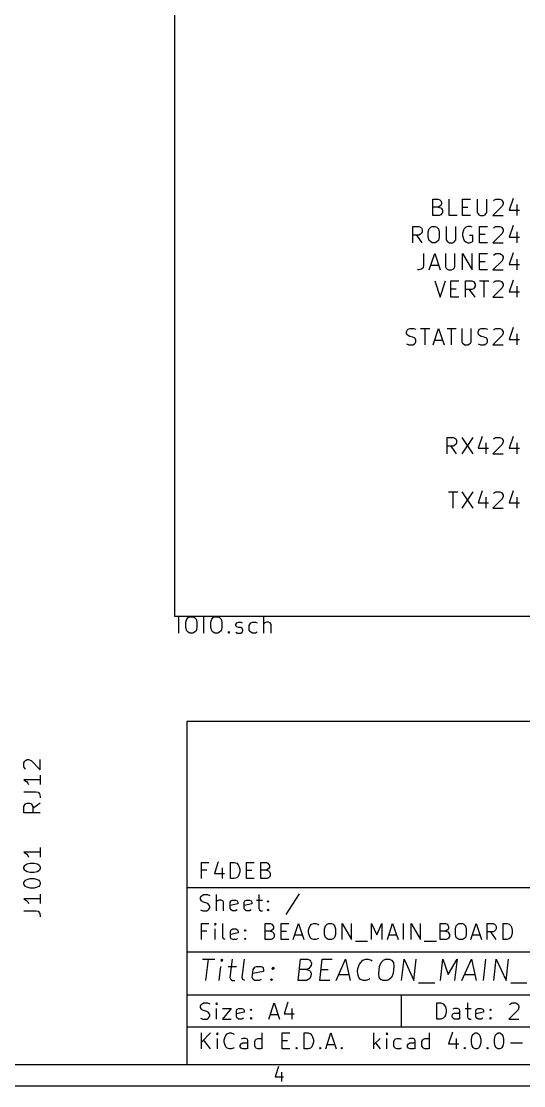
# Model space of a CAD drawing. Extents: x 10 to 287, y -200 to -10.
# Drawn here: x 161.5 to 208.5, y -200 to -100.7 of the extents above; entities that cross this region are included whole.
import ezdxf

# ---------------------------------------------------------------- set-up
doc = ezdxf.new("R2010")
doc.units = 0
doc.header["$MEASUREMENT"] = 0

msp = doc.modelspace()

# ---------------------------------------------------------------- linework, layer by layer
at = {"layer": 'Brown 2'}
for p, q in [((207.467, -117.196), (207.086, -118.288)), ((199.974, -118.796), (199.974, -117.272)), ((199.974, -117.272), (200.482, -117.272)), ((200.482, -118.008), (199.974, -118.008)), ((200.482, -117.272), (200.635, -117.348)), ((200.635, -117.932), (200.482, -118.008)), ((200.482, -118.008), (200.711, -118.085)), ((200.635, -117.348), (200.711, -117.424)), ((200.711, -117.856), (200.635, -117.932)), ((200.711, -117.424), (200.787, -117.577)), ((200.787, -117.704), (200.711, -117.856)), ((200.711, -118.085), (200.787, -118.135)), ((200.787, -117.577), (200.787, -117.704)), ((200.787, -118.135), (200.863, -118.288)), ((201.498, -118.796), (201.498, -117.272)), ((202.743, -118.796), (202.743, -117.272)), ((202.743, -117.272), (203.479, -117.272)), ((202.743, -118.008), (203.251, -118.008)), ((204.114, -117.272), (204.114, -118.516)), ((205.003, -118.516), (205.003, -117.272)), ((206.451, -117.932), (205.588, -118.796)), ((205.638, -117.424), (205.715, -117.348)), ((205.715, -117.348), (205.867, -117.272)), ((205.867, -117.272), (206.223, -117.272)), ((206.223, -117.272), (206.375, -117.348)), ((206.375, -117.348), (206.451, -117.424)), ((206.451, -117.424), (206.527, -117.577)), ((206.527, -117.704), (206.451, -117.932)), ((206.527, -117.577), (206.527, -117.704)), ((207.823, -117.78), (207.823, -118.796)), ((200.558, -118.796), (199.974, -118.796)), ((200.711, -118.72), (200.558, -118.796)), ((200.787, -118.643), (200.711, -118.72)), ((200.863, -118.516), (200.787, -118.643)), ((200.863, -118.288), (200.863, -118.516)), ((202.235, -118.796), (201.498, -118.796)), ((203.479, -118.796), (202.743, -118.796)), ((204.114, -118.516), (204.191, -118.643)), ((204.191, -118.643), (204.267, -118.72)), ((204.267, -118.72), (204.419, -118.796)), ((204.419, -118.796), (204.699, -118.796)), ((204.699, -118.796), (204.851, -118.72)), ((204.851, -118.72), (204.927, -118.643)), ((204.927, -118.643), (205.003, -118.516)), ((205.588, -118.796), (206.527, -118.796)), ((207.086, -118.288), (208.051, -118.288)), ((198.095, -121.336), (198.095, -119.812)), ((198.095, -119.812), (198.679, -119.812)), ((198.679, -119.812), (198.831, -119.888)), ((198.831, -119.888), (198.907, -119.964)), ((198.907, -119.964), (198.984, -120.117)), ((198.984, -120.117), (198.984, -120.32)), ((199.542, -120.32), (199.619, -120.04)), ((199.619, -120.04), (199.771, -119.888)), ((199.771, -119.888), (199.923, -119.812)), ((199.923, -119.812), (200.203, -119.812)), ((200.203, -119.812), (200.355, -119.888)), ((200.355, -119.888), (200.508, -120.04)), ((200.508, -120.04), (200.558, -120.32)), ((201.219, -119.812), (201.219, -121.056)), ((202.108, -121.056), (202.108, -119.812)), ((202.819, -120.167), (202.743, -120.472)), ((202.895, -120.04), (202.819, -120.167)), ((203.048, -119.888), (202.895, -120.04)), ((203.251, -119.812), (203.048, -119.888)), ((203.479, -119.812), (203.251, -119.812)), ((203.632, -119.888), (203.479, -119.812)), ((204.343, -121.336), (204.343, -119.812)), ((204.343, -119.812), (205.08, -119.812)), ((205.638, -119.964), (205.715, -119.888)), ((205.715, -119.888), (205.867, -119.812)), ((205.867, -119.812), (206.223, -119.812)), ((206.223, -119.812), (206.375, -119.888)), ((206.375, -119.888), (206.451, -119.964)), ((206.451, -119.964), (206.527, -120.117)), ((206.527, -120.117), (206.527, -120.244)), ((207.467, -119.736), (207.086, -120.828)), ((198.679, -120.625), (198.095, -120.625)), ((198.984, -121.336), (198.476, -120.625)), ((198.831, -120.548), (198.679, -120.625)), ((198.907, -120.472), (198.831, -120.548)), ((198.984, -120.32), (198.907, -120.472)), ((199.542, -120.828), (199.542, -120.32)), ((199.619, -121.133), (199.542, -120.828)), ((199.771, -121.26), (199.619, -121.133)), ((200.508, -121.133), (200.355, -121.26)), ((200.558, -120.828), (200.508, -121.133)), ((200.558, -120.32), (200.558, -120.828)), ((201.219, -121.056), (201.295, -121.183)), ((202.032, -121.183), (202.108, -121.056)), ((202.743, -120.472), (202.743, -120.675)), ((202.743, -120.675), (202.819, -120.98)), ((202.819, -120.98), (202.895, -121.133)), ((202.895, -121.133), (203.048, -121.26)), ((203.708, -120.675), (203.403, -120.675)), ((203.708, -121.183), (203.708, -120.675)), ((204.343, -120.548), (204.851, -120.548)), ((206.451, -120.472), (205.588, -121.336)), ((206.527, -120.244), (206.451, -120.472)), ((207.086, -120.828), (208.051, -120.828)), ((207.823, -120.32), (207.823, -121.336)), ((199.923, -121.336), (199.771, -121.26)), ((200.203, -121.336), (199.923, -121.336)), ((200.355, -121.26), (200.203, -121.336)), ((201.295, -121.183), (201.371, -121.26)), ((201.371, -121.26), (201.524, -121.336)), ((201.524, -121.336), (201.803, -121.336)), ((201.803, -121.336), (201.955, -121.26)), ((201.955, -121.26), (202.032, -121.183)), ((203.048, -121.26), (203.251, -121.336)), ((203.251, -121.336), (203.403, -121.336)), ((203.403, -121.336), (203.632, -121.26)), ((203.632, -121.26), (203.708, -121.183)), ((205.08, -121.336), (204.343, -121.336)), ((205.588, -121.336), (206.527, -121.336)), ((199.111, -122.352), (199.111, -123.444)), ((199.644, -123.876), (200.152, -122.352)), ((200.152, -122.352), (200.66, -123.876)), ((201.143, -122.352), (201.143, -123.596)), ((202.032, -123.596), (202.032, -122.352)), ((202.743, -123.876), (202.743, -122.352)), ((202.743, -122.352), (203.632, -123.876)), ((203.632, -123.876), (203.632, -122.352)), ((204.343, -123.876), (204.343, -122.352)), ((204.343, -122.352), (205.08, -122.352)), ((204.343, -123.088), (204.851, -123.088)), ((206.451, -123.012), (205.588, -123.876)), ((205.638, -122.504), (205.715, -122.428)), ((205.715, -122.428), (205.867, -122.352)), ((205.867, -122.352), (206.223, -122.352)), ((206.223, -122.352), (206.375, -122.428)), ((206.375, -122.428), (206.451, -122.504)), ((206.451, -122.504), (206.527, -122.657)), ((206.527, -122.784), (206.451, -123.012)), ((206.527, -122.657), (206.527, -122.784)), ((207.467, -122.276), (207.086, -123.368)), ((207.823, -122.86), (207.823, -123.876)), ((198.679, -123.876), (198.552, -123.876)), ((198.907, -123.8), (198.679, -123.876)), ((199.06, -123.673), (198.907, -123.8)), ((199.111, -123.444), (199.06, -123.673)), ((199.771, -123.444), (200.508, -123.444)), ((201.143, -123.596), (201.219, -123.723)), ((201.219, -123.723), (201.295, -123.8)), ((201.295, -123.8), (201.447, -123.876)), ((201.447, -123.876), (201.727, -123.876)), ((201.727, -123.876), (201.879, -123.8)), ((201.879, -123.8), (201.955, -123.723)), ((201.955, -123.723), (202.032, -123.596)), ((205.08, -123.876), (204.343, -123.876)), ((205.588, -123.876), (206.527, -123.876)), ((207.086, -123.368), (208.051, -123.368)), ((200.152, -124.892), (200.66, -126.416)), ((200.66, -126.416), (201.168, -124.892)), ((201.651, -126.416), (201.651, -124.892)), ((201.651, -124.892), (202.387, -124.892)), ((203.022, -126.416), (203.022, -124.892)), ((203.022, -124.892), (203.606, -124.892)), ((203.606, -124.892), (203.759, -124.968)), ((203.759, -124.968), (203.835, -125.044)), ((203.835, -125.044), (203.911, -125.197)), ((204.343, -124.892), (205.207, -124.892)), ((204.775, -126.416), (204.775, -124.892)), ((205.638, -125.044), (205.715, -124.968)), ((205.715, -124.968), (205.867, -124.892)), ((205.867, -124.892), (206.223, -124.892)), ((206.223, -124.892), (206.375, -124.968)), ((206.375, -124.968), (206.451, -125.044)), ((206.451, -125.044), (206.527, -125.197)), ((207.467, -124.816), (207.086, -125.908)), ((201.651, -125.628), (202.159, -125.628)), ((203.606, -125.705), (203.022, -125.705)), ((203.911, -126.416), (203.403, -125.705)), ((203.759, -125.628), (203.606, -125.705)), ((203.835, -125.552), (203.759, -125.628)), ((203.911, -125.4), (203.835, -125.552)), ((203.911, -125.197), (203.911, -125.4)), ((206.451, -125.552), (205.588, -126.416)), ((206.527, -125.324), (206.451, -125.552)), ((206.527, -125.197), (206.527, -125.324)), ((207.086, -125.908), (208.051, -125.908)), ((207.823, -125.4), (207.823, -126.416)), ((202.387, -126.416), (201.651, -126.416)), ((205.588, -126.416), (206.527, -126.416)), ((197.51, -129.642), (197.587, -129.489)), ((197.51, -129.769), (197.51, -129.642)), ((197.587, -129.921), (197.51, -129.769)), ((197.587, -129.489), (197.663, -129.413)), ((197.663, -129.997), (197.587, -129.921)), ((197.663, -129.413), (197.815, -129.337)), ((197.815, -130.073), (197.663, -129.997)), ((197.815, -129.337), (198.171, -129.337)), ((198.095, -130.15), (197.815, -130.073)), ((198.171, -129.337), (198.399, -129.413)), ((198.831, -129.337), (199.695, -129.337)), ((199.263, -130.861), (199.263, -129.337)), ((200, -130.861), (200.508, -129.337)), ((200.508, -129.337), (201.016, -130.861)), ((201.295, -129.337), (202.159, -129.337)), ((201.727, -130.861), (201.727, -129.337)), ((202.667, -129.337), (202.667, -130.581)), ((203.556, -130.581), (203.556, -129.337)), ((204.191, -129.642), (204.267, -129.489)), ((204.191, -129.769), (204.191, -129.642)), ((204.267, -129.921), (204.191, -129.769)), ((204.267, -129.489), (204.343, -129.413)), ((204.343, -129.997), (204.267, -129.921)), ((204.343, -129.413), (204.495, -129.337)), ((204.495, -130.073), (204.343, -129.997)), ((204.495, -129.337), (204.851, -129.337)), ((204.775, -130.15), (204.495, -130.073)), ((204.851, -129.337), (205.08, -129.413)), ((206.451, -129.997), (205.588, -130.861)), ((205.638, -129.489), (205.715, -129.413)), ((205.715, -129.413), (205.867, -129.337)), ((205.867, -129.337), (206.223, -129.337)), ((206.223, -129.337), (206.375, -129.413)), ((206.375, -129.413), (206.451, -129.489)), ((206.451, -129.489), (206.527, -129.642)), ((206.527, -129.769), (206.451, -129.997)), ((206.527, -129.642), (206.527, -129.769)), ((207.467, -129.261), (207.086, -130.353)), ((207.823, -129.845), (207.823, -130.861)), ((197.51, -130.785), (197.739, -130.861)), ((197.739, -130.861), (198.095, -130.861)), ((198.247, -130.2), (198.095, -130.15)), ((198.095, -130.861), (198.247, -130.785)), ((198.323, -130.277), (198.247, -130.2)), ((198.247, -130.785), (198.323, -130.708)), ((198.399, -130.429), (198.323, -130.277)), ((198.323, -130.708), (198.399, -130.581)), ((198.399, -130.581), (198.399, -130.429)), ((200.127, -130.429), (200.863, -130.429)), ((202.667, -130.581), (202.743, -130.708)), ((202.743, -130.708), (202.819, -130.785)), ((202.819, -130.785), (202.971, -130.861)), ((202.971, -130.861), (203.251, -130.861)), ((203.251, -130.861), (203.403, -130.785)), ((203.403, -130.785), (203.479, -130.708)), ((203.479, -130.708), (203.556, -130.581)), ((204.191, -130.785), (204.419, -130.861)), ((204.419, -130.861), (204.775, -130.861)), ((204.927, -130.2), (204.775, -130.15)), ((204.775, -130.861), (204.927, -130.785)), ((205.003, -130.277), (204.927, -130.2)), ((204.927, -130.785), (205.003, -130.708)), ((205.08, -130.429), (205.003, -130.277)), ((205.003, -130.708), (205.08, -130.581)), ((205.08, -130.581), (205.08, -130.429)), ((205.588, -130.861), (206.527, -130.861)), ((207.086, -130.353), (208.051, -130.353)), ((201.295, -141.021), (201.295, -139.497)), ((201.295, -139.497), (201.879, -139.497)), ((201.879, -139.497), (202.032, -139.573)), ((202.032, -139.573), (202.108, -139.649)), ((202.108, -139.649), (202.184, -139.802)), ((202.184, -140.005), (202.108, -140.157)), ((202.184, -139.802), (202.184, -140.005)), ((202.692, -139.497), (203.708, -141.021)), ((203.708, -139.497), (202.692, -141.021)), ((204.572, -139.421), (204.191, -140.513)), ((204.927, -140.005), (204.927, -141.021)), ((205.638, -139.649), (205.715, -139.573)), ((205.715, -139.573), (205.867, -139.497)), ((205.867, -139.497), (206.223, -139.497)), ((206.223, -139.497), (206.375, -139.573)), ((206.375, -139.573), (206.451, -139.649)), ((206.451, -139.649), (206.527, -139.802)), ((206.527, -139.929), (206.451, -140.157)), ((206.527, -139.802), (206.527, -139.929)), ((207.467, -139.421), (207.086, -140.513)), ((207.823, -140.005), (207.823, -141.021)), ((201.879, -140.31), (201.295, -140.31)), ((202.184, -141.021), (201.676, -140.31)), ((202.032, -140.233), (201.879, -140.31)), ((202.108, -140.157), (202.032, -140.233)), ((204.191, -140.513), (205.156, -140.513)), ((206.451, -140.157), (205.588, -141.021)), ((205.588, -141.021), (206.527, -141.021)), ((207.086, -140.513), (208.051, -140.513)), ((201.447, -144.577), (202.311, -144.577)), ((201.879, -146.101), (201.879, -144.577)), ((202.692, -144.577), (203.708, -146.101)), ((203.708, -144.577), (202.692, -146.101)), ((204.572, -144.501), (204.191, -145.593)), ((205.638, -144.729), (205.715, -144.653)), ((205.715, -144.653), (205.867, -144.577)), ((205.867, -144.577), (206.223, -144.577)), ((206.223, -144.577), (206.375, -144.653)), ((206.375, -144.653), (206.451, -144.729)), ((206.451, -144.729), (206.527, -144.882)), ((206.527, -145.009), (206.451, -145.237)), ((206.527, -144.882), (206.527, -145.009)), ((207.467, -144.501), (207.086, -145.593)), ((204.191, -145.593), (205.156, -145.593)), ((204.927, -145.085), (204.927, -146.101)), ((206.451, -145.237), (205.588, -146.101)), ((207.086, -145.593), (208.051, -145.593)), ((207.823, -145.085), (207.823, -146.101)), ((205.588, -146.101), (206.527, -146.101)), ((176.251, -157.759), (176.251, -156.235)), ((176.911, -156.743), (176.987, -156.464)), ((176.911, -157.251), (176.911, -156.743)), ((176.987, -156.464), (177.14, -156.312)), ((177.14, -156.312), (177.292, -156.235)), ((177.292, -156.235), (177.571, -156.235)), ((177.571, -156.235), (177.724, -156.312)), ((177.724, -156.312), (177.876, -156.464)), ((177.876, -156.464), (177.927, -156.743)), ((177.927, -156.743), (177.927, -157.251)), ((178.587, -157.759), (178.587, -156.235)), ((179.248, -156.743), (179.324, -156.464)), ((179.248, -157.251), (179.248, -156.743)), ((179.324, -156.464), (179.476, -156.312)), ((179.476, -156.312), (179.629, -156.235)), ((179.629, -156.235), (179.908, -156.235)), ((179.908, -156.235), (180.061, -156.312)), ((180.061, -156.312), (180.213, -156.464)), ((180.213, -156.464), (180.264, -156.743)), ((180.264, -156.743), (180.264, -157.251)), ((181.585, -156.972), (181.661, -156.82)), ((181.661, -156.82), (181.813, -156.743)), ((181.813, -156.743), (182.042, -156.743)), ((182.042, -156.743), (182.169, -156.82)), ((182.829, -157.048), (182.905, -156.896)), ((182.905, -156.896), (182.982, -156.82)), ((182.982, -156.82), (183.134, -156.743)), ((183.134, -156.743), (183.413, -156.743)), ((183.413, -156.743), (183.566, -156.82)), ((184.201, -157.759), (184.201, -156.235)), ((184.277, -156.82), (184.201, -156.896)), ((184.429, -156.743), (184.277, -156.82)), ((184.633, -156.743), (184.429, -156.743)), ((184.785, -156.82), (184.633, -156.743)), ((184.861, -156.972), (184.785, -156.82)), ((176.987, -157.556), (176.911, -157.251)), ((177.14, -157.683), (176.987, -157.556)), ((177.292, -157.759), (177.14, -157.683)), ((177.571, -157.759), (177.292, -157.759)), ((177.724, -157.683), (177.571, -157.759)), ((177.876, -157.556), (177.724, -157.683)), ((177.927, -157.251), (177.876, -157.556)), ((179.324, -157.556), (179.248, -157.251)), ((179.476, -157.683), (179.324, -157.556)), ((179.629, -157.759), (179.476, -157.683)), ((179.908, -157.759), (179.629, -157.759)), ((180.061, -157.683), (179.908, -157.759)), ((180.213, -157.556), (180.061, -157.683)), ((180.264, -157.251), (180.213, -157.556)), ((180.848, -157.683), (180.924, -157.607)), ((180.924, -157.759), (180.848, -157.683)), ((180.924, -157.607), (181, -157.683)), ((180.924, -157.607), (180.924, -157.759)), ((181, -157.683), (180.924, -157.759)), ((181.585, -157.048), (181.585, -156.972)), ((181.661, -157.175), (181.585, -157.048)), ((181.585, -157.683), (181.737, -157.759)), ((181.813, -157.251), (181.661, -157.175)), ((181.737, -157.759), (182.042, -157.759)), ((182.042, -157.251), (181.813, -157.251)), ((182.169, -157.328), (182.042, -157.251)), ((182.042, -157.759), (182.169, -157.683)), ((182.245, -157.48), (182.169, -157.328)), ((182.169, -157.683), (182.245, -157.556)), ((182.245, -157.556), (182.245, -157.48)), ((182.829, -157.48), (182.829, -157.048)), ((182.905, -157.607), (182.829, -157.48)), ((182.982, -157.683), (182.905, -157.607)), ((183.134, -157.759), (182.982, -157.683)), ((183.413, -157.759), (183.134, -157.759)), ((183.566, -157.683), (183.413, -157.759)), ((184.861, -157.759), (184.861, -156.972))]:
    msp.add_line(p, q, dxfattribs=at)
at = {"layer": 'Cyan 2'}
for p, q in [((161.798, -169.875), (161.874, -169.723)), ((161.874, -169.723), (161.95, -169.647)), ((161.95, -169.647), (162.103, -169.57)), ((162.103, -169.57), (162.23, -169.57)), ((162.23, -169.57), (162.458, -169.647)), ((162.458, -169.647), (163.322, -170.51)), ((163.322, -170.51), (163.322, -169.57)), ((161.798, -170.231), (161.798, -169.875)), ((161.874, -170.383), (161.798, -170.231)), ((161.95, -170.459), (161.874, -170.383)), ((163.322, -171.45), (161.798, -171.45)), ((161.798, -171.45), (162.027, -171.602)), ((162.027, -171.602), (162.154, -171.755)), ((162.154, -171.755), (162.23, -171.907)), ((163.322, -171.018), (163.322, -171.907)), ((161.798, -172.568), (162.89, -172.568)), ((162.89, -172.568), (163.119, -172.618)), ((163.119, -172.618), (163.246, -172.771)), ((163.246, -172.771), (163.322, -172.999)), ((161.798, -173.939), (161.874, -173.787)), ((161.874, -173.787), (161.95, -173.711)), ((161.95, -173.711), (162.103, -173.634)), ((162.103, -173.634), (162.306, -173.634)), ((162.306, -173.634), (162.458, -173.711)), ((162.458, -173.711), (162.535, -173.787)), ((162.535, -173.787), (162.611, -173.939)), ((163.322, -173.634), (162.611, -174.142)), ((163.322, -172.999), (163.322, -173.126)), ((161.798, -174.523), (161.798, -173.939)), ((163.322, -174.523), (161.798, -174.523)), ((162.611, -173.939), (162.611, -174.523)), ((163.322, -177.775), (163.322, -178.664)), ((163.322, -178.206), (161.798, -178.206)), ((161.798, -178.206), (162.027, -178.359)), ((162.027, -178.359), (162.154, -178.511)), ((162.154, -178.511), (162.23, -178.664)), ((161.798, -179.603), (161.874, -179.451)), ((161.798, -179.73), (161.798, -179.603)), ((161.874, -179.883), (161.798, -179.73)), ((161.874, -179.451), (161.95, -179.375)), ((161.95, -179.375), (162.103, -179.299)), ((162.103, -179.299), (162.382, -179.222)), ((162.382, -179.222), (162.738, -179.222)), ((162.738, -179.222), (163.043, -179.299)), ((163.043, -179.299), (163.17, -179.375)), ((163.17, -179.375), (163.246, -179.451)), ((163.246, -179.451), (163.322, -179.603)), ((163.322, -179.73), (163.246, -179.883)), ((163.322, -179.603), (163.322, -179.73)), ((161.95, -179.959), (161.874, -179.883)), ((162.103, -180.035), (161.95, -179.959)), ((161.95, -180.823), (162.103, -180.746)), ((162.382, -180.111), (162.103, -180.035)), ((162.103, -180.746), (162.382, -180.67)), ((162.738, -180.111), (162.382, -180.111)), ((162.382, -180.67), (162.738, -180.67)), ((163.043, -180.035), (162.738, -180.111)), ((162.738, -180.67), (163.043, -180.746)), ((163.17, -179.959), (163.043, -180.035)), ((163.043, -180.746), (163.17, -180.823)), ((163.246, -179.883), (163.17, -179.959)), ((161.798, -181.051), (161.874, -180.899)), ((161.798, -181.178), (161.798, -181.051)), ((161.874, -181.331), (161.798, -181.178)), ((161.874, -180.899), (161.95, -180.823)), ((161.95, -181.407), (161.874, -181.331)), ((162.103, -181.483), (161.95, -181.407)), ((162.382, -181.559), (162.103, -181.483)), ((162.738, -181.559), (162.382, -181.559)), ((163.043, -181.483), (162.738, -181.559)), ((163.17, -181.407), (163.043, -181.483)), ((163.17, -180.823), (163.246, -180.899)), ((163.246, -181.331), (163.17, -181.407)), ((163.246, -180.899), (163.322, -181.051)), ((163.322, -181.178), (163.246, -181.331)), ((163.322, -181.051), (163.322, -181.178)), ((163.322, -182.55), (161.798, -182.55)), ((161.798, -182.55), (162.027, -182.702)), ((162.027, -182.702), (162.154, -182.855)), ((163.322, -182.118), (163.322, -183.007)), ((161.798, -183.667), (162.89, -183.667)), ((162.154, -182.855), (162.23, -183.007)), ((162.89, -183.667), (163.119, -183.718)), ((163.119, -183.718), (163.246, -183.871)), ((163.246, -183.871), (163.322, -184.099)), ((163.322, -184.099), (163.322, -184.226))]:
    msp.add_line(p, q, dxfattribs=at)
at = {"layer": 'Magenta 2'}
for p, q in [((175.895, -156.21), (175.895, -46.99)), ((210.185, -156.21), (175.895, -156.21))]:
    msp.add_line(p, q, dxfattribs=at)
at = {"layer": 'Red 2'}
for p, q in [((177.013, -166.014), (177.013, -198.018)), ((285.013, -166.014), (177.013, -166.014)), ((178.359, -180.67), (178.359, -179.172)), ((178.359, -179.172), (179.07, -179.172)), ((179.934, -179.095), (179.578, -180.188)), ((180.289, -179.68), (180.289, -180.67)), ((181.077, -180.67), (181.077, -179.172)), ((181.077, -179.172), (181.432, -179.172)), ((181.432, -179.172), (181.661, -179.248)), ((181.661, -179.248), (181.788, -179.4)), ((181.788, -179.4), (181.864, -179.527)), ((181.864, -179.527), (181.94, -179.807)), ((182.575, -180.67), (182.575, -179.172)), ((182.575, -179.172), (183.286, -179.172)), ((183.921, -180.67), (183.921, -179.172)), ((183.921, -179.172), (184.429, -179.172)), ((184.429, -179.172), (184.556, -179.248)), ((184.556, -179.248), (184.633, -179.324)), ((184.633, -179.756), (184.556, -179.807)), ((184.633, -179.324), (184.709, -179.451)), ((184.709, -179.603), (184.633, -179.756)), ((184.709, -179.451), (184.709, -179.603)), ((178.867, -179.883), (178.359, -179.883)), ((179.578, -180.188), (180.518, -180.188)), ((181.432, -180.67), (181.077, -180.67)), ((181.661, -180.594), (181.432, -180.67)), ((181.788, -180.467), (181.661, -180.594)), ((181.864, -180.315), (181.788, -180.467)), ((181.94, -180.035), (181.864, -180.315)), ((181.94, -179.807), (181.94, -180.035)), ((182.575, -179.883), (183.083, -179.883)), ((183.286, -180.67), (182.575, -180.67)), ((184.429, -179.883), (183.921, -179.883)), ((184.506, -180.67), (183.921, -180.67)), ((184.556, -179.807), (184.429, -179.883)), ((184.429, -179.883), (184.633, -179.959)), ((184.633, -180.594), (184.506, -180.67)), ((184.633, -179.959), (184.709, -180.035)), ((184.709, -180.543), (184.633, -180.594)), ((184.709, -180.035), (184.785, -180.188)), ((184.785, -180.391), (184.709, -180.543)), ((184.785, -180.188), (184.785, -180.391)), ((177.013, -181.508), (285.013, -181.508)), ((178.283, -182.448), (178.359, -182.321)), ((178.283, -182.601), (178.283, -182.448)), ((178.359, -182.753), (178.283, -182.601)), ((178.359, -182.321), (178.435, -182.245)), ((178.435, -182.804), (178.359, -182.753)), ((178.435, -182.245), (178.562, -182.169)), ((178.562, -182.169), (178.943, -182.169)), ((178.943, -182.169), (179.146, -182.245)), ((179.781, -183.667), (179.781, -182.169)), ((179.857, -182.753), (179.781, -182.804)), ((179.984, -182.677), (179.857, -182.753)), ((180.213, -182.677), (179.984, -182.677)), ((180.365, -182.753), (180.213, -182.677)), ((180.416, -182.88), (180.365, -182.753)), ((181.051, -182.88), (181.127, -182.753)), ((181.127, -182.753), (181.28, -182.677)), ((181.28, -182.677), (181.559, -182.677)), ((181.559, -182.677), (181.712, -182.753)), ((181.712, -182.753), (181.762, -182.88)), ((182.347, -182.88), (182.423, -182.753)), ((182.423, -182.753), (182.575, -182.677)), ((182.575, -182.677), (182.855, -182.677)), ((182.855, -182.677), (183.007, -182.753)), ((183.007, -182.753), (183.058, -182.88)), ((183.515, -182.677), (184.074, -182.677)), ((183.718, -182.169), (183.718, -183.464)), ((184.506, -182.804), (184.582, -182.753)), ((184.582, -182.753), (184.658, -182.804)), ((184.582, -182.753), (184.582, -182.88)), ((187.503, -182.093), (186.233, -184.023)), ((178.283, -183.591), (178.511, -183.667)), ((178.562, -182.88), (178.435, -182.804)), ((178.511, -183.667), (178.867, -183.667)), ((178.867, -182.956), (178.562, -182.88)), ((178.994, -183.032), (178.867, -182.956)), ((178.867, -183.667), (178.994, -183.591)), ((179.07, -183.109), (178.994, -183.032)), ((178.994, -183.591), (179.07, -183.54)), ((179.146, -183.236), (179.07, -183.109)), ((179.07, -183.54), (179.146, -183.388)), ((179.146, -183.388), (179.146, -183.236)), ((180.416, -183.667), (180.416, -182.88)), ((181.051, -183.464), (181.051, -182.88)), ((181.762, -183.032), (181.051, -183.185)), ((181.127, -183.591), (181.051, -183.464)), ((181.28, -183.667), (181.127, -183.591)), ((181.559, -183.667), (181.28, -183.667)), ((181.712, -183.591), (181.559, -183.667)), ((181.762, -182.88), (181.762, -183.032)), ((182.347, -183.464), (182.347, -182.88)), ((183.058, -183.032), (182.347, -183.185)), ((182.423, -183.591), (182.347, -183.464)), ((182.575, -183.667), (182.423, -183.591)), ((182.855, -183.667), (182.575, -183.667)), ((183.007, -183.591), (182.855, -183.667)), ((183.058, -182.88), (183.058, -183.032)), ((183.718, -183.464), (183.794, -183.591)), ((183.794, -183.591), (183.921, -183.667)), ((183.921, -183.667), (184.074, -183.667)), ((184.582, -182.88), (184.506, -182.804)), ((184.506, -183.591), (184.582, -183.54)), ((184.582, -183.667), (184.506, -183.591)), ((184.658, -182.804), (184.582, -182.88)), ((184.582, -183.54), (184.658, -183.591)), ((184.582, -183.54), (184.582, -183.667)), ((184.658, -183.591), (184.582, -183.667)), ((178.359, -186.36), (178.359, -184.861)), ((178.359, -184.861), (179.07, -184.861)), ((178.867, -185.572), (178.359, -185.572)), ((179.654, -184.861), (179.578, -184.937)), ((179.578, -184.937), (179.654, -185.014)), ((179.73, -184.937), (179.654, -184.861)), ((179.654, -184.861), (179.654, -185.014)), ((179.654, -185.014), (179.73, -184.937)), ((179.654, -186.36), (179.654, -185.369)), ((180.365, -186.157), (180.365, -184.861)), ((181.077, -185.572), (181.153, -185.445)), ((181.077, -186.157), (181.077, -185.572)), ((181.788, -185.725), (181.077, -185.877)), ((181.153, -185.445), (181.305, -185.369)), ((181.305, -185.369), (181.585, -185.369)), ((181.585, -185.369), (181.737, -185.445)), ((181.737, -185.445), (181.788, -185.572)), ((181.788, -185.572), (181.788, -185.725)), ((182.372, -185.496), (182.448, -185.445)), ((182.448, -185.572), (182.372, -185.496)), ((182.448, -185.445), (182.524, -185.496)), ((182.448, -185.445), (182.448, -185.572)), ((182.524, -185.496), (182.448, -185.572)), ((184.302, -186.36), (184.302, -184.861)), ((184.302, -184.861), (184.81, -184.861)), ((184.81, -185.572), (184.302, -185.572)), ((184.81, -184.861), (184.937, -184.937)), ((184.937, -185.496), (184.81, -185.572)), ((184.81, -185.572), (185.014, -185.649)), ((184.937, -184.937), (185.014, -185.014)), ((185.014, -185.445), (184.937, -185.496)), ((185.014, -185.014), (185.09, -185.141)), ((185.09, -185.293), (185.014, -185.445)), ((185.014, -185.649), (185.09, -185.725)), ((185.09, -185.141), (185.09, -185.293)), ((185.09, -185.725), (185.166, -185.877)), ((185.801, -186.36), (185.801, -184.861)), ((185.801, -184.861), (186.512, -184.861)), ((185.801, -185.572), (186.309, -185.572)), ((186.944, -186.36), (187.427, -184.861)), ((187.427, -184.861), (187.935, -186.36)), ((188.366, -185.496), (188.443, -185.217)), ((188.366, -185.725), (188.366, -185.496)), ((188.443, -186.004), (188.366, -185.725)), ((188.443, -185.217), (188.519, -185.09)), ((188.519, -185.09), (188.646, -184.937)), ((188.646, -184.937), (188.874, -184.861)), ((188.874, -184.861), (189.027, -184.861)), ((189.027, -184.861), (189.23, -184.937)), ((189.23, -184.937), (189.306, -185.014)), ((189.865, -185.369), (189.941, -185.09)), ((189.865, -185.877), (189.865, -185.369)), ((189.941, -185.09), (190.094, -184.937)), ((190.094, -184.937), (190.221, -184.861)), ((190.221, -184.861), (190.525, -184.861)), ((190.525, -184.861), (190.652, -184.937)), ((190.652, -184.937), (190.805, -185.09)), ((190.805, -185.09), (190.881, -185.369)), ((190.881, -185.369), (190.881, -185.877)), ((191.516, -186.36), (191.516, -184.861)), ((191.516, -184.861), (192.38, -186.36)), ((192.38, -186.36), (192.38, -184.861)), ((194.234, -186.36), (194.234, -184.861)), ((194.234, -184.861), (194.742, -185.928)), ((194.742, -185.928), (195.224, -184.861)), ((195.224, -184.861), (195.224, -186.36)), ((195.732, -186.36), (196.215, -184.861)), ((196.215, -184.861), (196.723, -186.36)), ((197.231, -186.36), (197.231, -184.861)), ((197.942, -186.36), (197.942, -184.861)), ((197.942, -184.861), (198.806, -186.36)), ((198.806, -186.36), (198.806, -184.861)), ((200.66, -186.36), (200.66, -184.861)), ((200.66, -184.861), (201.168, -184.861)), ((201.168, -185.572), (200.66, -185.572)), ((201.168, -184.861), (201.295, -184.937)), ((201.295, -185.496), (201.168, -185.572)), ((201.168, -185.572), (201.371, -185.649)), ((201.295, -184.937), (201.371, -185.014)), ((201.371, -185.445), (201.295, -185.496)), ((201.371, -185.014), (201.447, -185.141)), ((201.447, -185.293), (201.371, -185.445)), ((201.371, -185.649), (201.447, -185.725)), ((201.447, -185.141), (201.447, -185.293)), ((201.447, -185.725), (201.524, -185.877)), ((202.082, -185.369), (202.159, -185.09)), ((202.082, -185.877), (202.082, -185.369)), ((202.159, -185.09), (202.311, -184.937)), ((202.311, -184.937), (202.438, -184.861)), ((202.438, -184.861), (202.743, -184.861)), ((202.743, -184.861), (202.87, -184.937)), ((202.87, -184.937), (203.022, -185.09)), ((203.022, -185.09), (203.098, -185.369)), ((203.098, -185.369), (203.098, -185.877)), ((203.53, -186.36), (204.013, -184.861)), ((204.013, -184.861), (204.521, -186.36)), ((205.029, -186.36), (205.029, -184.861)), ((205.029, -184.861), (205.613, -184.861)), ((205.613, -185.649), (205.029, -185.649)), ((205.892, -186.36), (205.384, -185.649)), ((205.613, -184.861), (205.74, -184.937)), ((205.74, -185.572), (205.613, -185.649)), ((205.74, -184.937), (205.816, -185.014)), ((205.816, -185.496), (205.74, -185.572)), ((205.816, -185.014), (205.892, -185.141)), ((205.892, -185.369), (205.816, -185.496)), ((205.892, -185.141), (205.892, -185.369)), ((206.527, -186.36), (206.527, -184.861)), ((206.527, -184.861), (206.883, -184.861)), ((206.883, -184.861), (207.112, -184.937)), ((207.112, -184.937), (207.239, -185.09)), ((207.239, -185.09), (207.315, -185.217)), ((207.315, -185.217), (207.391, -185.496)), ((207.391, -185.725), (207.315, -186.004)), ((207.391, -185.496), (207.391, -185.725)), ((180.442, -186.284), (180.365, -186.157)), ((180.569, -186.36), (180.442, -186.284)), ((181.153, -186.284), (181.077, -186.157)), ((181.305, -186.36), (181.153, -186.284)), ((181.585, -186.36), (181.305, -186.36)), ((181.737, -186.284), (181.585, -186.36)), ((182.372, -186.284), (182.448, -186.233)), ((182.448, -186.36), (182.372, -186.284)), ((182.448, -186.233), (182.524, -186.284)), ((182.448, -186.233), (182.448, -186.36)), ((182.524, -186.284), (182.448, -186.36)), ((184.887, -186.36), (184.302, -186.36)), ((185.014, -186.284), (184.887, -186.36)), ((185.09, -186.233), (185.014, -186.284)), ((185.166, -186.08), (185.09, -186.233)), ((185.166, -185.877), (185.166, -186.08)), ((186.512, -186.36), (185.801, -186.36)), ((187.071, -185.928), (187.782, -185.928)), ((188.519, -186.157), (188.443, -186.004)), ((188.646, -186.284), (188.519, -186.157)), ((188.874, -186.36), (188.646, -186.284)), ((189.027, -186.36), (188.874, -186.36)), ((189.23, -186.284), (189.027, -186.36)), ((189.306, -186.233), (189.23, -186.284)), ((189.941, -186.157), (189.865, -185.877)), ((190.094, -186.284), (189.941, -186.157)), ((190.221, -186.36), (190.094, -186.284)), ((190.525, -186.36), (190.221, -186.36)), ((190.652, -186.284), (190.525, -186.36)), ((190.805, -186.157), (190.652, -186.284)), ((190.881, -185.877), (190.805, -186.157)), ((192.735, -186.512), (193.878, -186.512)), ((195.859, -185.928), (196.571, -185.928)), ((199.161, -186.512), (200.304, -186.512)), ((201.244, -186.36), (200.66, -186.36)), ((201.371, -186.284), (201.244, -186.36)), ((201.447, -186.233), (201.371, -186.284)), ((201.524, -186.08), (201.447, -186.233)), ((201.524, -185.877), (201.524, -186.08)), ((202.159, -186.157), (202.082, -185.877)), ((202.311, -186.284), (202.159, -186.157)), ((202.438, -186.36), (202.311, -186.284)), ((202.743, -186.36), (202.438, -186.36)), ((202.87, -186.284), (202.743, -186.36)), ((203.022, -186.157), (202.87, -186.284)), ((203.098, -185.877), (203.022, -186.157)), ((203.657, -185.928), (204.368, -185.928)), ((206.883, -186.36), (206.527, -186.36)), ((207.112, -186.284), (206.883, -186.36)), ((207.239, -186.157), (207.112, -186.284)), ((207.315, -186.004), (207.239, -186.157)), ((177.013, -187.503), (285.013, -187.503)), ((178.46, -188.189), (179.603, -188.189)), ((178.791, -190.195), (179.019, -188.189)), ((180.264, -188.189), (180.162, -188.29)), ((180.162, -188.29), (180.238, -188.392)), ((180.264, -188.189), (180.238, -188.392)), ((180.238, -188.392), (180.365, -188.29)), ((180.365, -188.29), (180.264, -188.189)), ((181.229, -188.189), (181.026, -189.916)), ((182.169, -189.916), (182.372, -188.189)), ((187.401, -190.195), (187.63, -188.189)), ((187.63, -188.189), (188.29, -188.189)), ((188.29, -188.189), (188.493, -188.29)), ((188.493, -188.29), (188.544, -188.392)), ((188.544, -188.392), (188.646, -188.57)), ((188.646, -188.57), (188.62, -188.773)), ((189.408, -190.195), (189.636, -188.189)), ((189.636, -188.189), (190.576, -188.189)), ((190.932, -190.195), (191.821, -188.189)), ((191.821, -188.189), (192.253, -190.195)), ((192.964, -189.052), (193.116, -188.671)), ((193.116, -188.671), (193.243, -188.493)), ((193.243, -188.493), (193.446, -188.29)), ((193.446, -188.29), (193.726, -188.189)), ((193.726, -188.189), (193.929, -188.189)), ((193.929, -188.189), (194.208, -188.29)), ((194.208, -188.29), (194.285, -188.392)), ((194.996, -188.874), (195.148, -188.493)), ((195.148, -188.493), (195.351, -188.29)), ((195.351, -188.29), (195.555, -188.189)), ((195.555, -188.189), (195.936, -188.189)), ((195.936, -188.189), (196.113, -188.29)), ((196.113, -188.29), (196.291, -188.493)), ((196.291, -188.493), (196.342, -188.874)), ((197.053, -190.195), (197.282, -188.189)), ((197.282, -188.189), (198.196, -190.195)), ((198.196, -190.195), (198.425, -188.189)), ((200.685, -190.195), (200.914, -188.189)), ((200.914, -188.189), (201.397, -189.636)), ((201.397, -189.636), (202.235, -188.189)), ((202.235, -188.189), (202.006, -190.195)), ((202.692, -190.195), (203.581, -188.189)), ((203.581, -188.189), (204.013, -190.195)), ((204.699, -190.195), (204.927, -188.189)), ((205.664, -190.195), (205.892, -188.189)), ((205.892, -188.189), (206.807, -190.195)), ((206.807, -190.195), (207.035, -188.189)), ((180.035, -190.195), (180.188, -188.874)), ((180.873, -188.874), (181.635, -188.874)), ((183.109, -189.916), (183.21, -189.154)), ((184.15, -189.332), (183.159, -189.535)), ((183.21, -189.154), (183.337, -188.951)), ((183.337, -188.951), (183.515, -188.874)), ((183.515, -188.874), (183.896, -188.874)), ((183.896, -188.874), (184.099, -188.951)), ((184.099, -188.951), (184.175, -189.154)), ((184.175, -189.154), (184.15, -189.332)), ((184.937, -189.052), (185.064, -188.951)), ((185.039, -189.154), (184.937, -189.052)), ((185.064, -188.951), (185.039, -189.154)), ((185.141, -189.052), (185.039, -189.154)), ((185.064, -188.951), (185.141, -189.052)), ((188.189, -189.154), (187.528, -189.154)), ((188.392, -189.052), (188.189, -189.154)), ((188.189, -189.154), (188.443, -189.255)), ((188.493, -188.951), (188.392, -189.052)), ((188.443, -189.255), (188.544, -189.332)), ((188.62, -188.773), (188.493, -188.951)), ((188.544, -189.332), (188.62, -189.535)), ((188.62, -189.535), (188.57, -189.814)), ((189.535, -189.154), (190.195, -189.154)), ((191.16, -189.636), (192.126, -189.636)), ((192.938, -189.332), (192.964, -189.052)), ((192.989, -189.713), (192.938, -189.332)), ((193.065, -189.916), (192.989, -189.713)), ((194.92, -189.535), (194.996, -188.874)), ((194.97, -189.916), (194.92, -189.535)), ((196.266, -189.535), (196.113, -189.916)), ((196.342, -188.874), (196.266, -189.535)), ((202.921, -189.636), (203.886, -189.636)), ((181.026, -189.916), (181.102, -190.094)), ((181.102, -190.094), (181.28, -190.195)), ((181.28, -190.195), (181.483, -190.195)), ((182.245, -190.094), (182.169, -189.916)), ((182.423, -190.195), (182.245, -190.094)), ((183.185, -190.094), (183.109, -189.916)), ((183.363, -190.195), (183.185, -190.094)), ((183.744, -190.195), (183.363, -190.195)), ((183.947, -190.094), (183.744, -190.195)), ((184.81, -190.094), (184.912, -190.017)), ((184.912, -190.195), (184.81, -190.094)), ((184.912, -190.017), (185.014, -190.094)), ((184.912, -190.017), (184.912, -190.195)), ((185.014, -190.094), (184.912, -190.195)), ((188.163, -190.195), (187.401, -190.195)), ((188.341, -190.094), (188.163, -190.195)), ((188.443, -190.017), (188.341, -190.094)), ((188.57, -189.814), (188.443, -190.017)), ((190.348, -190.195), (189.408, -190.195)), ((193.218, -190.094), (193.065, -189.916)), ((193.497, -190.195), (193.218, -190.094)), ((193.7, -190.195), (193.497, -190.195)), ((193.98, -190.094), (193.7, -190.195)), ((194.081, -190.017), (193.98, -190.094)), ((195.123, -190.094), (194.97, -189.916)), ((195.326, -190.195), (195.123, -190.094)), ((195.707, -190.195), (195.326, -190.195)), ((195.885, -190.094), (195.707, -190.195)), ((196.113, -189.916), (195.885, -190.094)), ((198.628, -190.398), (200.152, -190.398)), ((207.239, -190.398), (208.763, -190.398)), ((177.013, -191.516), (285.013, -191.516)), ((197.002, -191.516), (197.002, -194.513)), ((178.283, -192.557), (178.359, -192.43)), ((178.283, -192.71), (178.283, -192.557)), ((178.359, -192.43), (178.435, -192.354)), ((178.435, -192.354), (178.562, -192.278)), ((178.562, -192.278), (178.943, -192.278)), ((178.943, -192.278), (179.146, -192.354)), ((179.781, -192.278), (179.705, -192.354)), ((179.705, -192.354), (179.781, -192.43)), ((179.857, -192.354), (179.781, -192.278)), ((179.781, -192.278), (179.781, -192.43)), ((179.781, -192.43), (179.857, -192.354)), ((184.658, -193.777), (185.141, -192.278)), ((185.141, -192.278), (185.649, -193.777)), ((186.436, -192.202), (186.08, -193.294)), ((200.355, -193.777), (200.355, -192.278)), ((200.355, -192.278), (200.711, -192.278)), ((200.711, -192.278), (200.939, -192.354)), ((200.939, -192.354), (201.066, -192.507)), ((201.066, -192.507), (201.143, -192.634)), ((201.143, -192.634), (201.219, -192.913)), ((203.2, -192.278), (203.2, -193.573)), ((207.137, -192.43), (207.213, -192.354)), ((207.213, -192.354), (207.366, -192.278)), ((207.366, -192.278), (207.721, -192.278)), ((207.721, -192.278), (207.848, -192.354)), ((207.848, -192.354), (207.924, -192.43)), ((207.924, -192.43), (208.001, -192.557)), ((208.001, -192.557), (208.001, -192.71)), ((178.359, -192.862), (178.283, -192.71)), ((178.435, -192.913), (178.359, -192.862)), ((178.562, -192.989), (178.435, -192.913)), ((178.867, -193.065), (178.562, -192.989)), ((178.994, -193.142), (178.867, -193.065)), ((179.07, -193.218), (178.994, -193.142)), ((178.994, -193.7), (179.07, -193.65)), ((179.146, -193.345), (179.07, -193.218)), ((179.07, -193.65), (179.146, -193.497)), ((179.146, -193.497), (179.146, -193.345)), ((179.781, -193.777), (179.781, -192.786)), ((180.34, -192.786), (181.127, -192.786)), ((181.127, -192.786), (180.34, -193.777)), ((181.635, -192.989), (181.712, -192.862)), ((181.635, -193.573), (181.635, -192.989)), ((182.347, -193.142), (181.635, -193.294)), ((181.712, -193.7), (181.635, -193.573)), ((181.712, -192.862), (181.864, -192.786)), ((181.864, -192.786), (182.143, -192.786)), ((182.143, -192.786), (182.296, -192.862)), ((182.296, -192.862), (182.347, -192.989)), ((182.347, -192.989), (182.347, -193.142)), ((182.931, -192.913), (183.007, -192.862)), ((183.007, -192.989), (182.931, -192.913)), ((182.931, -193.7), (183.007, -193.65)), ((183.007, -192.862), (183.083, -192.913)), ((183.007, -192.862), (183.007, -192.989)), ((183.083, -192.913), (183.007, -192.989)), ((183.007, -193.65), (183.083, -193.7)), ((183.007, -193.65), (183.007, -193.777)), ((184.785, -193.345), (185.496, -193.345)), ((186.08, -193.294), (187.02, -193.294)), ((186.792, -192.786), (186.792, -193.777)), ((201.066, -193.573), (200.939, -193.7)), ((201.143, -193.421), (201.066, -193.573)), ((201.219, -193.142), (201.143, -193.421)), ((201.219, -192.913), (201.219, -193.142)), ((201.778, -193.421), (201.854, -193.294)), ((201.778, -193.573), (201.778, -193.421)), ((201.854, -193.7), (201.778, -193.573)), ((202.006, -192.786), (201.854, -192.862)), ((201.854, -193.294), (202.006, -193.218)), ((202.286, -192.786), (202.006, -192.786)), ((202.006, -193.218), (202.362, -193.218)), ((202.438, -192.862), (202.286, -192.786)), ((202.362, -193.218), (202.489, -193.142)), ((202.489, -192.989), (202.438, -192.862)), ((202.489, -193.777), (202.489, -192.989)), ((202.997, -192.786), (203.556, -192.786)), ((203.2, -193.573), (203.276, -193.7)), ((203.987, -192.989), (204.064, -192.862)), ((203.987, -193.573), (203.987, -192.989)), ((204.699, -193.142), (203.987, -193.294)), ((204.064, -193.7), (203.987, -193.573)), ((204.064, -192.862), (204.216, -192.786)), ((204.216, -192.786), (204.495, -192.786)), ((204.495, -192.786), (204.648, -192.862)), ((204.648, -192.862), (204.699, -192.989)), ((204.699, -192.989), (204.699, -193.142)), ((205.283, -192.913), (205.359, -192.862)), ((205.359, -192.989), (205.283, -192.913)), ((205.283, -193.7), (205.359, -193.65)), ((205.359, -192.862), (205.435, -192.913)), ((205.359, -192.862), (205.359, -192.989)), ((205.435, -192.913), (205.359, -192.989)), ((205.359, -193.65), (205.435, -193.7)), ((205.359, -193.65), (205.359, -193.777)), ((207.924, -192.913), (207.061, -193.777)), ((208.001, -192.71), (207.924, -192.913)), ((177.013, -194.513), (285.013, -194.513)), ((178.283, -193.7), (178.511, -193.777)), ((178.511, -193.777), (178.867, -193.777)), ((178.867, -193.777), (178.994, -193.7)), ((180.34, -193.777), (181.127, -193.777)), ((181.864, -193.777), (181.712, -193.7)), ((182.143, -193.777), (181.864, -193.777)), ((182.296, -193.7), (182.143, -193.777)), ((183.007, -193.777), (182.931, -193.7)), ((183.083, -193.7), (183.007, -193.777)), ((200.711, -193.777), (200.355, -193.777)), ((200.939, -193.7), (200.711, -193.777)), ((202.006, -193.777), (201.854, -193.7)), ((202.362, -193.777), (202.006, -193.777)), ((202.489, -193.7), (202.362, -193.777)), ((203.276, -193.7), (203.403, -193.777)), ((203.403, -193.777), (203.556, -193.777)), ((204.216, -193.777), (204.064, -193.7)), ((204.495, -193.777), (204.216, -193.777)), ((204.648, -193.7), (204.495, -193.777)), ((205.359, -193.777), (205.283, -193.7)), ((205.435, -193.7), (205.359, -193.777)), ((207.061, -193.777), (208.001, -193.777)), ((178.359, -196.571), (178.359, -195.072)), ((179.222, -195.072), (178.359, -195.936)), ((179.857, -195.072), (179.781, -195.148)), ((179.781, -195.148), (179.857, -195.224)), ((179.934, -195.148), (179.857, -195.072)), ((179.857, -195.072), (179.857, -195.224)), ((179.857, -195.224), (179.934, -195.148)), ((179.857, -196.571), (179.857, -195.58)), ((180.492, -195.707), (180.569, -195.428)), ((180.569, -195.428), (180.645, -195.301)), ((180.645, -195.301), (180.772, -195.148)), ((180.772, -195.148), (181, -195.072)), ((181, -195.072), (181.153, -195.072)), ((181.153, -195.072), (181.356, -195.148)), ((181.356, -195.148), (181.432, -195.224)), ((182.22, -195.58), (182.067, -195.656)), ((182.499, -195.58), (182.22, -195.58)), ((182.651, -195.656), (182.499, -195.58)), ((182.702, -195.783), (182.651, -195.656)), ((183.413, -195.707), (183.49, -195.656)), ((183.49, -195.656), (183.617, -195.58)), ((183.617, -195.58), (183.921, -195.58)), ((183.921, -195.58), (184.048, -195.656)), ((184.048, -196.571), (184.048, -195.072)), ((185.903, -196.571), (185.903, -195.072)), ((185.903, -195.072), (186.614, -195.072)), ((187.96, -196.571), (187.96, -195.072)), ((187.96, -195.072), (188.316, -195.072)), ((188.316, -195.072), (188.544, -195.148)), ((188.544, -195.148), (188.671, -195.301)), ((188.671, -195.301), (188.747, -195.428)), ((188.747, -195.428), (188.824, -195.707)), ((189.967, -196.571), (190.449, -195.072)), ((190.449, -195.072), (190.957, -196.571)), ((194.462, -196.571), (194.462, -195.072)), ((195.047, -195.58), (194.462, -196.139)), ((195.682, -195.072), (195.605, -195.148)), ((195.605, -195.148), (195.682, -195.224)), ((195.758, -195.148), (195.682, -195.072)), ((195.682, -195.072), (195.682, -195.224)), ((195.682, -195.224), (195.758, -195.148)), ((195.682, -196.571), (195.682, -195.58)), ((196.393, -195.707), (196.469, -195.656)), ((196.469, -195.656), (196.596, -195.58)), ((196.596, -195.58), (196.901, -195.58)), ((196.901, -195.58), (197.028, -195.656)), ((197.841, -195.58), (197.688, -195.656)), ((198.12, -195.58), (197.841, -195.58)), ((198.272, -195.656), (198.12, -195.58)), ((198.323, -195.783), (198.272, -195.656)), ((199.034, -195.707), (199.111, -195.656)), ((199.111, -195.656), (199.238, -195.58)), ((199.238, -195.58), (199.542, -195.58)), ((199.542, -195.58), (199.669, -195.656)), ((199.669, -196.571), (199.669, -195.072)), ((201.803, -194.996), (201.447, -196.088)), ((202.159, -195.58), (202.159, -196.571)), ((203.581, -195.656), (203.657, -195.351)), ((203.581, -196.012), (203.581, -195.656)), ((203.657, -195.351), (203.733, -195.224)), ((203.733, -195.224), (203.81, -195.148)), ((203.81, -195.148), (203.937, -195.072)), ((203.937, -195.072), (204.089, -195.072)), ((204.089, -195.072), (204.241, -195.148)), ((204.241, -195.148), (204.292, -195.224)), ((204.292, -195.224), (204.368, -195.351)), ((204.368, -195.351), (204.445, -195.656)), ((204.445, -195.656), (204.445, -196.012)), ((205.715, -195.656), (205.791, -195.351)), ((205.715, -196.012), (205.715, -195.656)), ((205.791, -195.351), (205.867, -195.224)), ((205.867, -195.224), (205.943, -195.148)), ((205.943, -195.148), (206.07, -195.072)), ((206.07, -195.072), (206.223, -195.072)), ((206.223, -195.072), (206.375, -195.148)), ((206.375, -195.148), (206.426, -195.224)), ((206.426, -195.224), (206.502, -195.351)), ((206.502, -195.351), (206.578, -195.656)), ((206.578, -195.656), (206.578, -196.012)), ((179.222, -196.571), (178.562, -195.707)), ((180.492, -195.936), (180.492, -195.707)), ((180.569, -196.215), (180.492, -195.936)), ((180.645, -196.367), (180.569, -196.215)), ((180.772, -196.494), (180.645, -196.367)), ((181, -196.571), (180.772, -196.494)), ((181.153, -196.571), (181, -196.571)), ((181.356, -196.494), (181.153, -196.571)), ((181.432, -196.444), (181.356, -196.494)), ((181.991, -196.215), (182.067, -196.088)), ((181.991, -196.367), (181.991, -196.215)), ((182.067, -196.494), (181.991, -196.367)), ((182.067, -196.088), (182.22, -196.012)), ((182.22, -196.571), (182.067, -196.494)), ((182.22, -196.012), (182.575, -196.012)), ((182.575, -196.571), (182.22, -196.571)), ((182.575, -196.012), (182.702, -195.936)), ((182.702, -196.494), (182.575, -196.571)), ((182.702, -196.571), (182.702, -195.783)), ((183.337, -195.859), (183.413, -195.707)), ((183.337, -196.291), (183.337, -195.859)), ((183.413, -196.444), (183.337, -196.291)), ((183.49, -196.494), (183.413, -196.444)), ((183.617, -196.571), (183.49, -196.494)), ((183.921, -196.571), (183.617, -196.571)), ((184.048, -196.494), (183.921, -196.571)), ((185.903, -195.783), (186.411, -195.783)), ((186.614, -196.571), (185.903, -196.571)), ((187.173, -196.494), (187.249, -196.444)), ((187.249, -196.571), (187.173, -196.494)), ((187.249, -196.444), (187.325, -196.494)), ((187.249, -196.444), (187.249, -196.571)), ((187.325, -196.494), (187.249, -196.571)), ((188.316, -196.571), (187.96, -196.571)), ((188.544, -196.494), (188.316, -196.571)), ((188.671, -196.367), (188.544, -196.494)), ((188.747, -196.215), (188.671, -196.367)), ((188.824, -195.936), (188.747, -196.215)), ((188.824, -195.707), (188.824, -195.936)), ((189.382, -196.494), (189.459, -196.444)), ((189.459, -196.571), (189.382, -196.494)), ((189.459, -196.444), (189.535, -196.494)), ((189.459, -196.444), (189.459, -196.571)), ((189.535, -196.494), (189.459, -196.571)), ((190.094, -196.139), (190.805, -196.139)), ((191.389, -196.494), (191.465, -196.444)), ((191.465, -196.571), (191.389, -196.494)), ((191.465, -196.444), (191.541, -196.494)), ((191.465, -196.444), (191.465, -196.571)), ((191.541, -196.494), (191.465, -196.571)), ((194.615, -196.012), (195.047, -196.571)), ((196.317, -195.859), (196.393, -195.707)), ((196.317, -196.291), (196.317, -195.859)), ((196.393, -196.444), (196.317, -196.291)), ((196.469, -196.494), (196.393, -196.444)), ((196.596, -196.571), (196.469, -196.494)), ((196.901, -196.571), (196.596, -196.571)), ((197.028, -196.494), (196.901, -196.571)), ((197.612, -196.215), (197.688, -196.088)), ((197.612, -196.367), (197.612, -196.215)), ((197.688, -196.494), (197.612, -196.367)), ((197.688, -196.088), (197.841, -196.012)), ((197.841, -196.571), (197.688, -196.494)), ((197.841, -196.012), (198.196, -196.012)), ((198.196, -196.571), (197.841, -196.571)), ((198.196, -196.012), (198.323, -195.936)), ((198.323, -196.494), (198.196, -196.571)), ((198.323, -196.571), (198.323, -195.783)), ((198.958, -195.859), (199.034, -195.707)), ((198.958, -196.291), (198.958, -195.859)), ((199.034, -196.444), (198.958, -196.291)), ((199.111, -196.494), (199.034, -196.444)), ((199.238, -196.571), (199.111, -196.494)), ((199.542, -196.571), (199.238, -196.571)), ((199.669, -196.494), (199.542, -196.571)), ((201.447, -196.088), (202.387, -196.088)), ((202.87, -196.494), (202.946, -196.444)), ((202.946, -196.571), (202.87, -196.494)), ((202.946, -196.444), (203.022, -196.494)), ((202.946, -196.444), (202.946, -196.571)), ((203.022, -196.494), (202.946, -196.571)), ((203.657, -196.291), (203.581, -196.012)), ((203.733, -196.444), (203.657, -196.291)), ((203.81, -196.494), (203.733, -196.444)), ((203.937, -196.571), (203.81, -196.494)), ((204.089, -196.571), (203.937, -196.571)), ((204.241, -196.494), (204.089, -196.571)), ((204.292, -196.444), (204.241, -196.494)), ((204.368, -196.291), (204.292, -196.444)), ((204.445, -196.012), (204.368, -196.291)), ((205.003, -196.494), (205.08, -196.444)), ((205.08, -196.571), (205.003, -196.494)), ((205.08, -196.444), (205.156, -196.494)), ((205.08, -196.444), (205.08, -196.571)), ((205.156, -196.494), (205.08, -196.571)), ((205.791, -196.291), (205.715, -196.012)), ((205.867, -196.444), (205.791, -196.291)), ((205.943, -196.494), (205.867, -196.444)), ((206.07, -196.571), (205.943, -196.494)), ((206.223, -196.571), (206.07, -196.571)), ((206.375, -196.494), (206.223, -196.571)), ((206.426, -196.444), (206.375, -196.494)), ((206.502, -196.291), (206.426, -196.444)), ((206.578, -196.012), (206.502, -196.291)), ((207.213, -196.012), (208.356, -196.012)), ((11.9888, -198.018), (285.013, -198.018)), ((177.013, -198.018), (285.013, -198.018)), ((185.547, -198.222), (185.242, -199.161)), ((185.242, -199.161), (186.03, -199.161)), ((185.852, -198.73), (185.852, -199.593)), ((10.0076, -200), (286.995, -200))]:
    msp.add_line(p, q, dxfattribs=at)

doc.saveas('drawing.dxf')
